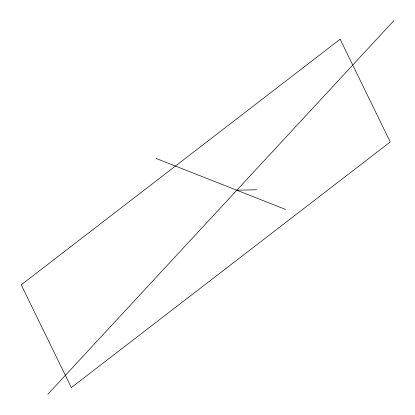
<?xml version="1.0" encoding="UTF-8"?>
<svg xmlns="http://www.w3.org/2000/svg" width="415" height="415" viewBox="0 0 415 415"><rect width="100%" height="100%" fill="white"/><g stroke="black" fill="none" stroke-linecap="round" stroke-linejoin="round"><path stroke-width="0.62" d="M47.87 394.25L393.778 20.75M236.815 190.231L256.47 189.748M156.216 158.483L285.608 209.451M340.134 39.212L21.222 284.84L71.339 387.589L390.25 141.966L340.134 39.212"/></g></svg>
